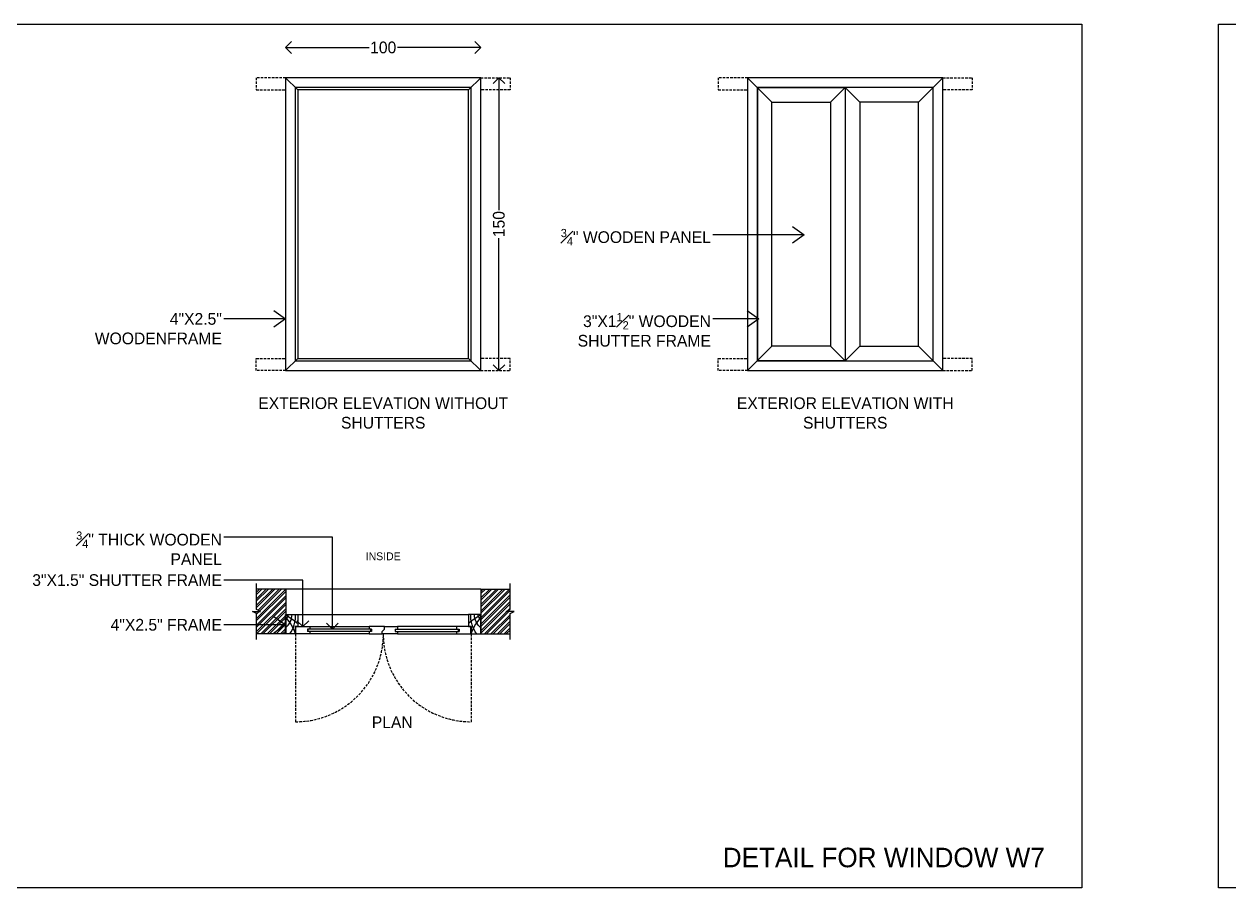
# Model space of a CAD drawing. Header units: metres. Extents: x -16 to 65907, y -5261 to 15511.
# Drawn here: x 35537 to 36154, y 9332 to 9775 of the extents above; entities that cross this region are included whole.
import ezdxf

# ---------------------------------------------------------------- set-up
doc = ezdxf.new("R2010")
doc.units = ezdxf.units.M
doc.header["$PDMODE"] = 67
doc.header["$PDSIZE"] = -5
doc.linetypes.add('DASHED', pattern=[19.049999999999997, 12.7, -6.35])
doc.layers.get('0').update_dxf_attribs({"color": 6})
for name, color, linetype in [('BC-DIMENSION', 8, 'Continuous'), ('BC-GREYCOLOR', 8, 'Continuous'), ('BC-HATCH', 8, 'Continuous'), ('BC-JOINERY', 93, 'Continuous'), ('BC-TEXT', 7, 'Continuous'), ('BC-WHITECOLOR', 7, 'Continuous')]:
    doc.layers.add(name, color=color, linetype=linetype)
doc.styles.add('BC-1IN10-2', font='FreeSans.ttf', dxfattribs={"height": 4})
doc.styles.add('BC-1IN10-3', font='FreeSans.ttf', dxfattribs={"height": 6})
doc.styles.add('BC-1IN50-1', font='FreeSans.ttf', dxfattribs={"height": 10})
doc.dimstyles.new('BC-1IN10-3', dxfattribs={"dimtxt": 6, "dimasz": 6, "dimexe": 0.18, "dimexo": 0.0625, "dimgap": 1, "dimtad": 0, "dimtoh": 1, "dimzin": 12, "dimdsep": 46, "dimtxsty": 'BC-1IN10-3', "dimblk": 'OPEN90', "dimcen": 0.09, "dimse1": 1, "dimse2": 1, "dimclrd": 256, "dimclre": 256, "dimclrt": 7, "dimadec": 0, "dimazin": 0, "dimtfac": 1, "dimtdec": 1, "dimtofl": 0, "dimtmove": 1, "dimatfit": 3, "dimldrblk": 'OPEN90', "dimfxl": 1, "dimtolj": 1, "dimtzin": 0, "dimlwd": -3, "dimarcsym": 0})
doc.dimstyles.new('BC-1IN50-1', dxfattribs={"dimtxt": 10, "dimasz": 10, "dimexe": 0.18, "dimexo": 0.0625, "dimgap": 1, "dimtad": 0, "dimdec": 1, "dimzin": 12, "dimdsep": 46, "dimtxsty": 'BC-1IN50-1', "dimblk": 'OPEN90', "dimcen": 0.09, "dimse1": 1, "dimse2": 1, "dimclrd": 8, "dimclre": 256, "dimclrt": 7, "dimadec": 0, "dimazin": 0, "dimtfac": 1, "dimtdec": 0, "dimtofl": 0, "dimtmove": 1, "dimatfit": 3, "dimfxl": 1, "dimtolj": 1, "dimtzin": 0, "dimlwd": -3, "dimarcsym": 0})

# ---------------------------------------------------------------- blocks, each defined once
blk = doc.blocks.new('BC-JN-FRAME-SIDE')
at = {"layer": 'BC-HATCH'}
for points in [[(0, -3.869422019608464), (-1.059480816205905, -2.289832439077145), (-2.662863268902584, -0.06291236589277105), (-4.236553453949455, 2.965698933638123), (-5, 4.53750064608721)], [(-0.009745613133418374, -5), (-1.623633901413996, -3.74475355355753), (-4.38501479216211, -1.844448424440998), (-5.780551371361071, -0.7458345216691669), (-6.25, -0.6604802255533286)]]:
    blk.add_lwpolyline(points, dxfattribs=at)
for centre, radius, start, end in [((10.74891818470496, -4.398558543003674), 15.93041491976079, 143.8447123978933, 182.1636755238791), ((5.97501315784757, -5.203664711301826), 9.312683969915357, 129.9111920759715, 178.7468640817607), ((2.647475653735455, -5.732592206475601), 4.29762062523463, 128.0270103061608, 170.1851666807064)]:
    blk.add_arc(centre, radius, start, end, dxfattribs=at)
at = {"layer": 'BC-JOINERY'}
for p, q in [((-6.25, -5), (-6.25, 1.25)), ((-6.25, 1.25), (-5, 1.25)), ((-5, 1.25), (-5, 5)), ((-5, 5), (0, 5)), ((0, 5), (0, -5)), ((0, -5), (-6.25, -5))]:
    blk.add_line(p, q, dxfattribs=at)
blk = doc.blocks.new('_OPEN90')
at = {"color": 0, "linetype": 'ByBlock'}
for p, q in [((0, 0), (-1, 0)), ((-0.5, 0.5), (0, 0)), ((0, 0), (-0.5, -0.5))]:
    blk.add_line(p, q, dxfattribs=at)
blk = doc.blocks.new('*D844')
at = {"layer": 'BC-DIMENSION', "lineweight": -3}
for p, q in [((35676.86244700864, 9762.563932863128), (35713.61964865473, 9762.563932863128)), ((35764.86244700864, 9762.563932863128), (35728.10524536255, 9762.563932863128))]:
    blk.add_line(p, q, dxfattribs=at)
at = {"layer": 'Defpoints', "color": 0}
for p in [(35670.86244700864, 9762.563932863128), (35670.86244700864, 9747.084167148721), (35770.86244700864, 9747.084167148721)]:
    blk.add_point(p, dxfattribs=at)
at = {"layer": 'BC-DIMENSION', "lineweight": -3, "xscale": 6, "yscale": 6, "zscale": 6, "rotation": 180}
blk.add_blockref('_OPEN90', (35670.86244700864, 9762.563932863128), dxfattribs=at)
at = {"layer": 'BC-DIMENSION', "lineweight": -3, "xscale": 6, "yscale": 6, "zscale": 6}
blk.add_blockref('_OPEN90', (35770.86244700864, 9762.563932863128), dxfattribs=at)
at = {"layer": 'BC-DIMENSION', "color": 7, "insert": (35720.86244700864, 9762.563932863128), "char_height": 6, "attachment_point": 5, "style": 'BC-1IN10-3'}
blk.add_mtext('\\A1;100', dxfattribs=at)
blk = doc.blocks.new('*D845')
at = {"layer": 'BC-DIMENSION', "lineweight": -3}
for p, q in [((35780.08901207788, 9741.084167148721), (35780.08901207788, 9679.32696550263)), ((35780.08901207788, 9603.084167148721), (35780.08901207788, 9664.841368794812))]:
    blk.add_line(p, q, dxfattribs=at)
at = {"layer": 'Defpoints', "color": 0}
for p in [(35770.86244700864, 9747.084167148721), (35780.08901207788, 9747.084167148721), (35770.86244700864, 9597.084167148721)]:
    blk.add_point(p, dxfattribs=at)
at = {"layer": 'BC-DIMENSION', "lineweight": -3, "xscale": 6, "yscale": 6, "zscale": 6}
for p, rotation in [((35780.08901207788, 9747.084167148721), 90), ((35780.08901207788, 9597.084167148721), 270)]:
    blk.add_blockref('_OPEN90', p, dxfattribs=dict(at, rotation=rotation))
at = {"layer": 'BC-DIMENSION', "color": 7, "insert": (35780.08901207788, 9672.084167148721), "char_height": 6, "attachment_point": 5, "rotation": 90, "style": 'BC-1IN10-3'}
blk.add_mtext('\\A1;150', dxfattribs=at)

msp = doc.modelspace()

# ---------------------------------------------------------------- hatches: boundary and pattern name
at = {"layer": 'BC-GREYCOLOR'}
h = msp.add_hatch(dxfattribs=at)
h.set_pattern_fill('ANSI32', color=256, scale=0.25, style=0)
h.set_pattern_definition([(45, (-21.91702893464389, 763.2834852266533), (-1.683798022700466, 1.683798022700467), []), (45, (-20.79449643464389, 763.2834852266533), (-1.683798022700466, 1.683798022700467), [])])
h.paths.add_polyline_path([(35785.86244700864, 9474.737234308364), (35785.86244700864, 9485.170016206832), (35770.86244700864, 9485.170016206832), (35770.86244700864, 9462.170016206832), (35785.86244700864, 9462.170016206832), (35785.86244700864, 9472.6027981053), (35787.88261668781, 9473.670016206832), (35783.84227732946, 9473.670016206832)])
h.paths.add_polyline_path([(35670.96244700863, 9472.170016206881), (35670.96244700863, 9485.170016206832), (35655.96244700863, 9485.170016206832), (35655.96244700863, 9474.737234308364), (35657.9826166878, 9473.670016206832), (35653.94227732945, 9473.670016206832), (35655.96244700863, 9472.6027981053), (35655.96244700863, 9462.170016206832), (35670.86244700864, 9462.170016206856), (35670.86244700864, 9465.230481320865), (35670.86244700864, 9469.517284839261), (35670.86244700864, 9471.03943822649), (35670.86244700864, 9472.170016206881), (35670.87219262177, 9472.170016206881)])

# ---------------------------------------------------------------- linework, layer by layer
for p, q in [((35677.11244700864, 9740.834167148721), (35670.86244700864, 9747.084167148721)), ((35764.61244700864, 9740.834167148721), (35770.86244700864, 9747.084167148721)), ((35919.93580755516, 9734.584167148721), (35907.43580755516, 9747.084167148721)), ((35994.93580755516, 9734.584167148721), (36007.43580755516, 9747.084167148721)), ((35949.93580755516, 9734.584167148721), (35957.43580755516, 9742.084167148721)), ((35957.43580755516, 9742.084167148721), (35964.93580755516, 9734.584167148721)), ((35919.93580755516, 9609.584167148721), (35907.43580755516, 9597.084167148721)), ((35957.43580755516, 9602.084167148721), (35949.93580755516, 9609.584167148721)), ((35964.93580755516, 9609.584167148721), (35957.43580755516, 9602.084167148721)), ((35994.93580755516, 9609.584167148721), (36007.43580755516, 9597.084167148721)), ((35677.11244700864, 9603.334167148721), (35670.86244700864, 9597.084167148721)), ((35764.61244700864, 9603.334167148721), (35770.86244700864, 9597.084167148721))]:
    msp.add_line(p, q, dxfattribs=at)
at = {"layer": 'BC-GREYCOLOR', "linetype": 'DASHED', "ltscale": 0.1}
for p, q in [((35675.96244700863, 9462.170016206832), (35675.96244700863, 9417.180927251839)), ((35765.86244700864, 9462.170016206832), (35765.86244700864, 9417.180927251839))]:
    msp.add_line(p, q, dxfattribs=at)
for points in [[(35670.86244700864, 9747.084167148721), (35655.86244700864, 9747.084167148723), (35655.86244700864, 9740.834167148723), (35670.86244700864, 9740.834167148723)], [(35770.86244700864, 9747.084167148721), (35785.86244700864, 9747.084167148723), (35785.86244700864, 9740.834167148723), (35770.86244700864, 9740.834167148723)], [(35907.43580755516, 9747.084167148721), (35892.43580755516, 9747.084167148723), (35892.43580755516, 9740.834167148723), (35907.43580755516, 9740.834167148723)], [(36007.43580755516, 9747.084167148721), (36022.43580755516, 9747.084167148723), (36022.43580755516, 9740.834167148723), (36007.43580755516, 9740.834167148723)], [(35670.86244700864, 9597.084167148721), (35655.86244700864, 9597.08416714872), (35655.86244700864, 9603.33416714872), (35670.86244700864, 9603.33416714872)], [(35770.86244700864, 9597.084167148721), (35785.86244700864, 9597.08416714872), (35785.86244700864, 9603.33416714872), (35770.86244700864, 9603.33416714872)], [(35907.43580755516, 9597.084167148721), (35892.43580755516, 9597.08416714872), (35892.43580755516, 9603.33416714872), (35907.43580755516, 9603.33416714872)], [(36007.43580755516, 9597.084167148721), (36022.43580755516, 9597.08416714872), (36022.43580755516, 9603.33416714872), (36007.43580755516, 9603.33416714872)]]:
    msp.add_lwpolyline(points, dxfattribs=at)
at = {"layer": 'BC-GREYCOLOR'}
msp.add_lwpolyline([(35675.86244700864, 9742.084167148721), (35675.86244700864, 9602.084167148721), (35765.86244700864, 9602.084167148721), (35765.86244700864, 9742.084167148721)], close=True, dxfattribs=at)
at = {"layer": 'BC-GREYCOLOR', "linetype": 'DASHED', "ltscale": 0.1}
for centre, start, end in [((35675.96244700863, 9462.170016206832), 270, 0), ((35765.86244700864, 9462.170016206832), 180, 270)]:
    msp.add_arc(centre, 44.98908895499425, start, end, dxfattribs=at)
at = {"layer": 'BC-JOINERY'}
for p, q in [((35682.11244700864, 9464.670016206832), (35682.11244700864, 9463.420016206832)), ((35682.36244700864, 9463.420016206832), (35682.36244700864, 9464.670016206832)), ((35714.59994700864, 9463.420016206832), (35714.59994700864, 9464.670016206832)), ((35714.84994700864, 9464.670016206832), (35714.84994700864, 9463.420016206832)), ((35726.94994700863, 9464.670016206832), (35726.94994700863, 9463.420016206832)), ((35727.19994700863, 9463.420016206832), (35727.19994700863, 9464.670016206832)), ((35759.46244700863, 9463.420016206832), (35759.46244700863, 9464.670016206832)), ((35759.71244700863, 9464.670016206832), (35759.71244700863, 9463.420016206832))]:
    msp.add_line(p, q, dxfattribs=at)
for points in [[(35683.36244700864, 9463.420016206832), (35683.36244700864, 9462.170016206832), (35676.06244700864, 9462.170016206832), (35676.06244700864, 9465.920016206832), (35683.36244700864, 9465.920016206832), (35683.36244700864, 9464.670016206832)], [(35713.59994700864, 9463.420016206832), (35713.59994700864, 9462.170016206832), (35720.28744700863, 9462.170016206832), (35720.28744700863, 9463.420016206832), (35721.53744700863, 9464.67001620683), (35721.53744700863, 9465.920016206832)], [(35721.53744700863, 9465.920016206832), (35713.59994700864, 9465.920016206832), (35713.59994700864, 9464.670016206832)], [(35728.19994700863, 9463.420016206832), (35728.19994700863, 9463.351266206831), (35728.19994700863, 9462.957516206832), (35728.19994700863, 9462.170016206832), (35720.28744700863, 9462.170016206832)], [(35721.53744700863, 9465.920016206832), (35728.19994700863, 9465.920016206832), (35728.19994700863, 9464.670016206832)], [(35758.46244700863, 9463.420016206832), (35758.46244700863, 9462.170016206832), (35765.76244700863, 9462.170016206832), (35765.76244700863, 9465.920016206832), (35758.46244700863, 9465.920016206832), (35758.46244700863, 9464.670016206832)]]:
    msp.add_lwpolyline(points, dxfattribs=at)
at = {"layer": 'BC-WHITECOLOR'}
for p, q in [((35655.96244700863, 9474.737234308364), (35655.96244700863, 9488.045016206832)), ((35785.86244700864, 9474.737234308364), (35785.86244700864, 9488.045016206832)), ((35770.86244700864, 9485.170016206832), (35655.96244700863, 9485.170016206832)), ((35670.96244700863, 9485.170016206832), (35670.96244700863, 9462.170016206832)), ((35770.86244700864, 9485.170016206832), (35785.86244700864, 9485.170016206832)), ((35770.86244700864, 9485.170016206832), (35770.86244700864, 9462.170016206832)), ((35653.94227732945, 9473.670016206832), (35657.9826166878, 9473.670016206832)), ((35655.96244700863, 9472.6027981053), (35653.94227732945, 9473.670016206832)), ((35657.9826166878, 9473.670016206832), (35655.96244700863, 9474.737234308364)), ((35655.96244700863, 9459.295016206832), (35655.96244700863, 9472.6027981053)), ((35677.21244700863, 9472.170016206881), (35764.61244700864, 9472.170016206785)), ((35783.84227732946, 9473.670016206832), (35785.86244700864, 9474.737234308364)), ((35787.88261668781, 9473.670016206832), (35783.84227732946, 9473.670016206832)), ((35785.86244700864, 9472.6027981053), (35787.88261668781, 9473.670016206832)), ((35785.86244700864, 9459.295016206832), (35785.86244700864, 9472.6027981053)), ((35714.84994700864, 9464.670016206832), (35682.11244700864, 9464.670016206832)), ((35714.84994700864, 9463.420016206832), (35682.11244700864, 9463.420016206832)), ((35683.36244700864, 9465.920016206832), (35713.59994700864, 9465.920016206832)), ((35726.94994700863, 9464.670016206832), (35759.71244700863, 9464.670016206832)), ((35726.94994700863, 9463.420016206832), (35759.71244700863, 9463.420016206832)), ((35758.46244700863, 9465.920016206832), (35728.19994700863, 9465.920016206832)), ((35670.96244700863, 9462.170016206832), (35655.96244700863, 9462.170016206832)), ((35713.59994700864, 9462.170016206832), (35683.36244700864, 9462.170016206832)), ((35728.19994700863, 9462.170016206832), (35758.46244700863, 9462.170016206832)), ((35770.86244700864, 9462.170016206832), (35785.86244700864, 9462.170016206832))]:
    msp.add_line(p, q, dxfattribs=at)
for points in [[(35670.86244700864, 9747.084167148721), (35670.86244700864, 9597.084167148721), (35770.86244700864, 9597.084167148721), (35770.86244700864, 9747.084167148721)], [(35907.43580755516, 9747.084167148721), (35907.43580755516, 9597.084167148721), (36007.43580755516, 9597.084167148721), (36007.43580755516, 9747.084167148721)], [(35677.11244700864, 9740.834167148721), (35677.11244700864, 9603.334167148721), (35764.61244700864, 9603.334167148721), (35764.61244700864, 9740.834167148721)], [(35912.43580755516, 9742.084167148721), (35912.43580755516, 9602.084167148721), (36002.43580755516, 9602.084167148721), (36002.43580755516, 9742.084167148721)], [(35957.43580755516, 9742.084167148721), (35957.43580755516, 9602.084167148721), (35912.43580755516, 9602.084167148721), (35912.43580755516, 9742.084167148721)], [(35957.43580755516, 9742.084167148721), (35957.43580755516, 9602.084167148721), (36002.43580755516, 9602.084167148721), (36002.43580755516, 9742.084167148721)], [(35949.93580755516, 9734.584167148721), (35949.93580755516, 9609.584167148721), (35919.93580755516, 9609.584167148721), (35919.93580755516, 9734.584167148721)], [(35964.93580755516, 9734.584167148721), (35964.93580755516, 9609.584167148721), (35994.93580755516, 9609.584167148721), (35994.93580755516, 9734.584167148721)]]:
    msp.add_lwpolyline(points, close=True, dxfattribs=at)
at = {"layer": 'Defpoints'}
for points in [[(35526.53018073573, 9332.064593277904), (35526.53018073573, 9774.564593277904), (36078.53018073573, 9774.564593277904), (36078.53018073573, 9332.064593277904)], [(36148.56614397885, 9332.064593277904), (36148.56614397885, 9774.564593277904), (36700.56614397885, 9774.564593277904), (36700.56614397885, 9332.064593277904)]]:
    msp.add_lwpolyline(points, close=True, dxfattribs=at)

# ---------------------------------------------------------------- block references
at = {"layer": 'BC-JOINERY', "rotation": 180}
msp.add_blockref('BC-JN-FRAME-SIDE', (35670.86244700864, 9467.170016206881), dxfattribs=at)
at = {"layer": 'BC-JOINERY', "xscale": -1, "rotation": 180}
msp.add_blockref('BC-JN-FRAME-SIDE', (35770.86244700864, 9467.170016206832), dxfattribs=at)

# ---------------------------------------------------------------- texts
at = {"layer": 'BC-TEXT', "color": 7, "char_height": 6, "attachment_point": 3, "style": 'BC-1IN10-3'}
for s, insert, width in [('{\\A1;{\\H0.7x;\\S3#4;}\\H1x;" WOODEN PANEL}', (35888.64955842352, 9669.628086271916), 84.93756056530401), ('{4"X2.5" WOODENFRAME}', (35638.26031410682, 9626.55862963686), 75.06400533794658), ('{\\A1;3"X1{\\H0.7x;\\S1#2;}" WOODEN SHUTTER FRAME}', (35888.64955842352, 9626.55862963686), 84.93756056530265), ('{\\A1;\\H1x;{\\H0.7x;\\S3#4;}" THICK WOODEN PANEL}', (35638.26031410682, 9514.669030410401), 91.98636895715026), ('{3"X1.5" SHUTTER FRAME}', (35638.26031410682, 9492.756741635128), 91.9863689571509), ('{4"X2.5" FRAME}', (35638.26031410682, 9469.87648002554), 75.06400533794658)]:
    msp.add_mtext(s, dxfattribs=dict(at, insert=insert, width=width))
at = {"layer": 'BC-TEXT', "attachment_point": 5}
for s, insert, char_height, width, style in [('{\\pxqc;EXTERIOR ELEVATION WITHOUT SHUTTERS}', (35720.86244700864, 9575.322757480482), 6, 129.7426422676581, 'BC-1IN10-3'), ('{\\pxqc;EXTERIOR ELEVATION WITH SHUTTERS}', (35957.43580755516, 9575.322757480482), 6, 129.7426422676581, 'BC-1IN10-3'), ('{\\pxqc;INSIDE}', (35720.87248756186, 9501.91230471508), 4, 165.1673061658112, 'BC-1IN10-2'), ('{\\pxqc;PLAN}', (35725.4972417562, 9416.913843501627), 6, 165.1673061658112, 'BC-1IN10-3'), ('{\\pxqc;DETAIL FOR WINDOW W7}', (35977.17523922003, 9347.57562445121), 10, 258.4954414847816, 'BC-1IN10-3')]:
    msp.add_mtext(s, dxfattribs=dict(at, insert=insert, char_height=char_height, width=width, style=style))

# ---------------------------------------------------------------- dimensions: what is measured, and where the dimension line sits
at = {"layer": 'BC-DIMENSION'}
dim = msp.add_linear_dim(base=(35670.86244700864, 9762.563932863128), p1=(35770.86244700864, 9747.084167148721), p2=(35670.86244700864, 9747.084167148721), dimstyle='BC-1IN10-3', override={"dimlfac": 1}, dxfattribs=at)
dim.commit()
dim.dimension.update_dxf_attribs({"geometry": '*D844', "text_midpoint": (35720.86244700864, 9762.563932863128)})
dim = msp.add_linear_dim(base=(35780.08901207788, 9747.084167148721), p1=(35770.86244700864, 9597.084167148721), p2=(35770.86244700864, 9747.084167148721), angle=90, dimstyle='BC-1IN10-3', override={"dimlfac": 1}, dxfattribs=at)
dim.commit()
dim.dimension.update_dxf_attribs({"geometry": '*D845', "text_midpoint": (35780.08901207788, 9672.084167148721)})

# ---------------------------------------------------------------- leaders
at = {"layer": 'BC-TEXT', "annotation_type": 0, "has_hookline": 1, "hookline_direction": 1}
for points, dimstyle, override, text_width in [([(35936.41606259539, 9666.628086271916), (35889.64955842352, 9666.628086271916)], 'BC-1IN50-1', {"dimtxt": 6, "dimasz": 6, "dimtad": 0, "dimtoh": 1, "dimdec": 2, "dimtxsty": 'BC-1IN10-3', "dimclrd": 256, "dimtdec": 1, "dimldrblk": 'OPEN90'}, 78.09465020576131), ([(35670.86244700864, 9623.55862963686), (35639.26031410682, 9623.55862963686)], 'BC-1IN50-1', {"dimtxt": 6, "dimasz": 6, "dimtad": 0, "dimtoh": 1, "dimdec": 2, "dimtxsty": 'BC-1IN10-3', "dimclrd": 256, "dimtdec": 1, "dimldrblk": 'OPEN90'}, 65.62962962962963), ([(35913.15127639452, 9623.55862963686), (35889.64955842352, 9623.55862963686)], 'BC-1IN50-1', {"dimtxt": 6, "dimasz": 6, "dimtad": 0, "dimtoh": 1, "dimdec": 2, "dimtxsty": 'BC-1IN10-3', "dimclrd": 256, "dimtdec": 1, "dimldrblk": 'OPEN90'}, 68.63374485596708), ([(35694.88165117975, 9464.670016206832), (35694.88165117975, 9511.669030410401), (35639.26031410682, 9511.669030410401)], 'BC-1IN10-3', {"dimtad": 0}, 75.75720164609054), ([(35679.71244700863, 9465.920016206832), (35679.71244700863, 9489.756741635128), (35639.26031410682, 9489.756741635128)], 'BC-1IN10-3', {"dimtad": 0}, 66.91358024691358), ([(35670.86244700864, 9466.87648002554), (35639.26031410682, 9466.87648002554)], 'BC-1IN50-1', {"dimtxt": 6, "dimasz": 6, "dimtad": 0, "dimtoh": 1, "dimdec": 2, "dimtxsty": 'BC-1IN10-3', "dimclrd": 256, "dimtdec": 1, "dimldrblk": 'OPEN90'}, 56.67489711934157)]:
    msp.add_leader(points, dimstyle=dimstyle, override=override, dxfattribs=dict(at, text_width=text_width))

doc.saveas('drawing.dxf')
